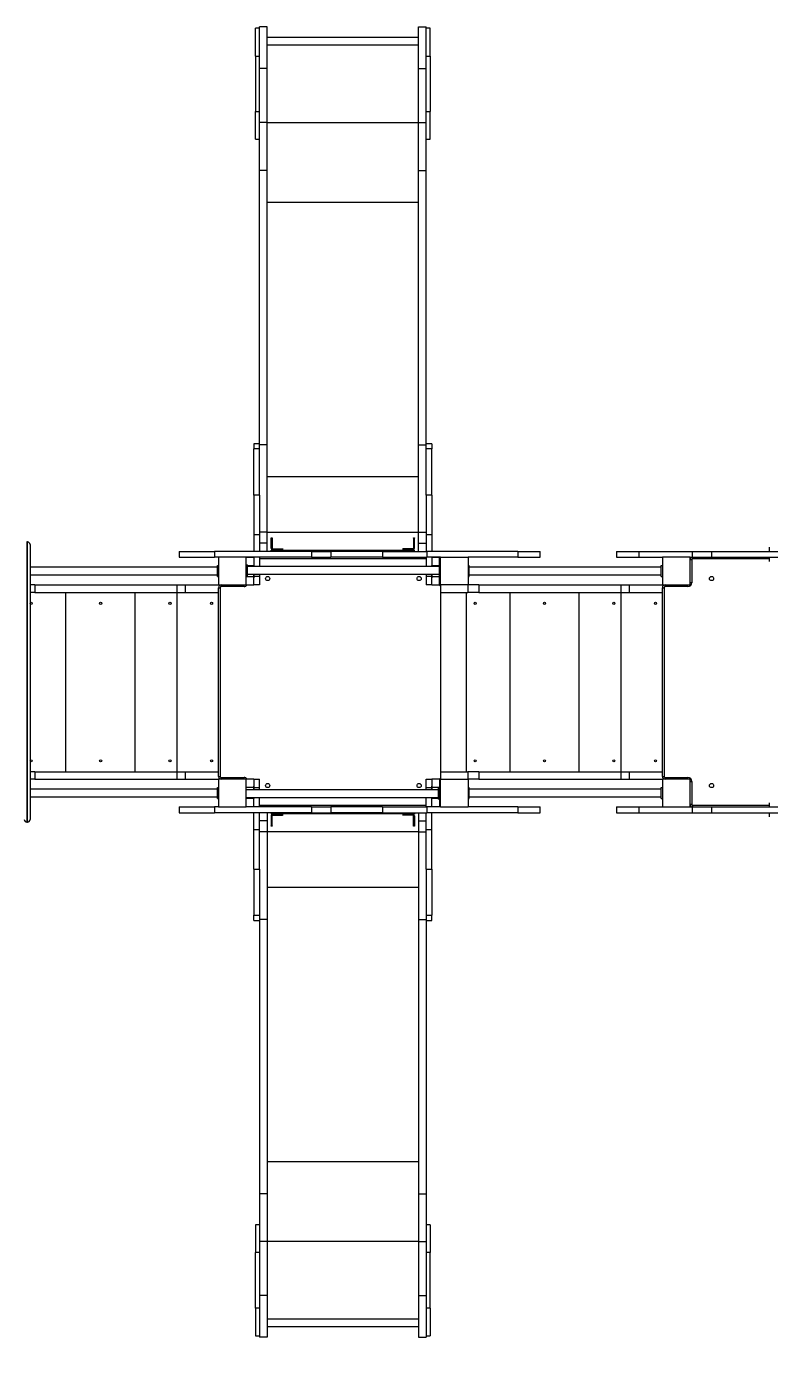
# Model space of a CAD drawing. Header units: millimetres. Extents: x -8327 to 9087, y -6583 to 5996.
# Drawn here: x 459 to 3134, y -2259 to 2589 of the extents above; entities that cross this region are included whole.
import ezdxf

# ---------------------------------------------------------------- set-up
doc = ezdxf.new("R2010")
doc.units = ezdxf.units.MM
for name, color, linetype in [('DIKOM_ОБЪЕКТ', 7, 'Continuous'), ('DIKOM_РАЗМЕР_ЗОНА', 7, 'Continuous'), ('DIKOM_РАЗМЕР_ОБЪЕКТА', 7, 'Continuous')]:
    doc.layers.add(name, color=color, linetype=linetype)
doc.styles.add('style1', font='arial.ttf', dxfattribs={"width": 0.8})
doc.dimstyles.new('1-50', dxfattribs={"dimtxt": 300, "dimasz": 200, "dimexe": 100, "dimexo": 0, "dimgap": 100, "dimtad": 1, "dimtxsty": 'style1', "dimcen": 200, "dimclrd": 7, "dimclre": 7, "dimclrt": 7, "dimadec": 1, "dimazin": 2, "dimtfac": 1, "dimtmove": 0, "dimatfit": 2, "dimfxl": 0, "dimlwd": 25, "dimlwe": 18, "dimarcsym": 0})

# ---------------------------------------------------------------- blocks, each defined once
blk = doc.blocks.new('*D9')
at = {"layer": 'Defpoints', "color": 0, "transparency": 16777216}
for p in [(7087.4, 843.9), (-4957.6, 227.9), (7087.4, -4838.6)]:
    blk.add_point(p, dxfattribs=at)
at = {"layer": 'DIKOM_РАЗМЕР_ОБЪЕКТА', "color": 7, "lineweight": 18, "transparency": 16777216}
for p, q in [((7087.4, 843.9), (7087.4, -4938.6)), ((-4957.6, 227.9), (-4957.6, -4938.6))]:
    blk.add_line(p, q, dxfattribs=at)
at = {"layer": 'DIKOM_РАЗМЕР_ОБЪЕКТА', "color": 7, "lineweight": 25, "transparency": 16777216}
blk.add_line((-4757.6, -4838.6), (6887.4, -4838.6), dxfattribs=at)
at = {"layer": 'DIKOM_РАЗМЕР_ОБЪЕКТА', "color": 7, "transparency": 16777216}
for points in [[(-4757.6, -4805.3), (-4757.6, -4872), (-4957.6, -4838.6)], [(6887.4, -4805.3), (6887.4, -4872), (7087.4, -4838.6)]]:
    blk.add_solid(points, dxfattribs=at)
at = {"layer": 'DIKOM_РАЗМЕР_ОБЪЕКТА', "color": 7, "transparency": 16777216, "insert": (4098.9, -4585.5), "char_height": 300, "attachment_point": 5, "style": 'style1'}
blk.add_mtext('12040', dxfattribs=at)
blk = doc.blocks.new('*D12')
at = {"layer": 'Defpoints', "color": 0, "transparency": 16777216}
for p in [(-6501.6, 227.9), (9087.4, 227.9), (9087.4, -6483.3)]:
    blk.add_point(p, dxfattribs=at)
at = {"layer": 'DIKOM_РАЗМЕР_ЗОНА', "color": 7, "lineweight": 18, "transparency": 16777216}
for p, q in [((-6501.6, 227.9), (-6501.6, -6583.3)), ((9087.4, 227.9), (9087.4, -6583.3))]:
    blk.add_line(p, q, dxfattribs=at)
at = {"layer": 'DIKOM_РАЗМЕР_ЗОНА', "color": 7, "lineweight": 25, "transparency": 16777216}
blk.add_line((-6301.6, -6483.3), (8887.4, -6483.3), dxfattribs=at)
at = {"layer": 'DIKOM_РАЗМЕР_ЗОНА', "color": 7, "transparency": 16777216}
for points in [[(-6301.6, -6450), (-6301.6, -6516.6), (-6501.6, -6483.3)], [(8887.4, -6450), (8887.4, -6516.6), (9087.4, -6483.3)]]:
    blk.add_solid(points, dxfattribs=at)
at = {"layer": 'DIKOM_РАЗМЕР_ЗОНА', "color": 7, "transparency": 16777216, "insert": (2981.2, -6230.1), "char_height": 300, "attachment_point": 5, "style": 'style1'}
blk.add_mtext('15500', dxfattribs=at)

msp = doc.modelspace()

# ---------------------------------------------------------------- linework, layer by layer
at = {"layer": 'DIKOM_ОБЪЕКТ', "color": 7, "linetype": 'Continuous', "lineweight": 15}
for p, q in [((1297.961, 2584.037), (1282.961, 2584.037)), ((1282.961, 2484.035), (1282.961, 2584.037)), ((1324.961, 2589.037), (1297.961, 2589.037)), ((1297.961, 2589.035), (1297.961, 2589.037)), ((1324.961, 2589.035), (1297.961, 2589.035)), ((1297.961, 2439.033), (1297.961, 2589.035)), ((1324.961, 2589.035), (1324.961, 2589.037)), ((1324.961, 2439.033), (1324.961, 2589.035)), ((1870.961, 2589.037), (1897.961, 2589.037)), ((1870.961, 2589.035), (1870.961, 2589.037)), ((1870.961, 2589.035), (1897.961, 2589.035)), ((1870.961, 2439.033), (1870.961, 2589.035)), ((1897.961, 2589.035), (1897.961, 2589.037)), ((1897.961, 2439.033), (1897.961, 2589.035)), ((1912.961, 2584.037), (1897.961, 2584.037)), ((1912.961, 2484.035), (1912.961, 2584.037)), ((1870.961, 2551.037), (1324.961, 2551.037)), ((1324.961, 2524.037), (1870.961, 2524.037)), ((1282.961, 2484.035), (1297.961, 2484.035)), ((1282.961, 2484.035), (1282.961, 2284.035)), ((1897.961, 2484.035), (1912.961, 2484.035)), ((1912.961, 2484.035), (1912.961, 2284.035)), ((1324.961, 2439.033), (1297.961, 2439.033)), ((1297.961, 2244.032), (1297.961, 2439.033)), ((1324.961, 2244.032), (1324.961, 2439.033)), ((1870.961, 2439.033), (1897.961, 2439.033)), ((1870.961, 2244.032), (1870.961, 2439.033)), ((1897.961, 2244.032), (1897.961, 2439.033)), ((1282.961, 2284.035), (1297.961, 2284.035)), ((1282.961, 2184.037), (1282.961, 2284.035)), ((1897.961, 2284.035), (1912.961, 2284.035)), ((1912.961, 2184.037), (1912.961, 2284.035)), ((1324.961, 2244.032), (1297.961, 2244.032)), ((1297.961, 2071.958), (1297.961, 2244.032)), ((1324.961, 2244.037), (1870.961, 2244.037)), ((1324.961, 2071.958), (1324.961, 2244.032)), ((1870.961, 2244.032), (1897.961, 2244.032)), ((1870.961, 2071.958), (1870.961, 2244.032)), ((1897.961, 2071.958), (1897.961, 2244.032)), ((1282.961, 2184.037), (1297.961, 2184.037)), ((1897.961, 2184.037), (1912.961, 2184.037)), ((1324.961, 2071.958), (1297.961, 2071.958)), ((1297.961, 1083.175), (1297.961, 2071.958)), ((1324.961, 1083.175), (1324.961, 2071.958)), ((1870.961, 2071.958), (1897.961, 2071.958)), ((1870.961, 1083.175), (1870.961, 2071.958)), ((1897.961, 1083.175), (1897.961, 2071.958)), ((1324.961, 1957.246), (1870.961, 1957.246)), ((1297.961, 1086.835), (1276.961, 1086.835)), ((1276.961, 1086.835), (1276.961, 1067.973)), ((1297.961, 1067.973), (1276.961, 1067.973)), ((1276.961, 901.83), (1276.961, 1067.973)), ((1324.961, 1083.175), (1297.961, 1083.175)), ((1297.961, 1067.478), (1297.961, 1083.175)), ((1297.961, 901.83), (1297.961, 1067.478)), ((1324.961, 768.102), (1324.961, 1083.175)), ((1870.961, 1083.175), (1897.961, 1083.175)), ((1870.961, 768.102), (1870.961, 1083.175)), ((1918.961, 1086.835), (1897.961, 1086.835)), ((1897.961, 1067.478), (1897.961, 1083.175)), ((1918.961, 1067.973), (1897.961, 1067.973)), ((1897.961, 901.83), (1897.961, 1067.478)), ((1918.961, 1086.835), (1918.961, 1067.973)), ((1918.961, 901.83), (1918.961, 1067.973)), ((1324.961, 968.463), (1870.961, 968.463)), ((1297.961, 901.83), (1276.961, 901.83)), ((1276.961, 901.83), (1276.961, 759.079)), ((1297.961, 901.83), (1297.961, 759.079)), ((1918.961, 901.83), (1897.961, 901.83)), ((1897.961, 901.83), (1897.961, 759.079)), ((1918.961, 901.83), (1918.961, 759.079)), ((461.461, 732.841), (459.461, 732.841)), ((459.461, 732.841), (459.461, 732.834)), ((459.461, 732.834), (459.461, -276.977)), ((459.461, 732.834), (461.461, 732.834)), ((461.461, 732.834), (461.461, 732.841)), ((461.461, -276.977), (461.461, 732.834)), ((1297.961, 759.079), (1276.961, 759.079)), ((1276.961, 759.079), (1276.961, 698.928)), ((1324.961, 768.102), (1297.961, 768.102)), ((1297.961, 759.079), (1297.961, 698.928)), ((1324.961, 728.282), (1297.961, 728.282)), ((1324.961, 728.282), (1324.961, 768.102)), ((1324.961, 767.963), (1870.961, 767.963)), ((1324.961, 767.961), (1870.961, 767.961)), ((1324.961, 698.828), (1324.961, 728.282)), ((1339.961, 745.963), (1339.961, 747.815)), ((1342.961, 745.963), (1339.961, 745.963)), ((1339.961, 709.963), (1339.961, 745.963)), ((1342.961, 747.815), (1342.961, 745.963)), ((1342.961, 745.963), (1342.961, 709.963)), ((1852.961, 745.963), (1852.961, 747.815)), ((1855.961, 745.963), (1852.961, 745.963)), ((1852.961, 745.963), (1852.961, 709.963)), ((1855.961, 747.815), (1855.961, 745.963)), ((1855.961, 709.963), (1855.961, 745.963)), ((1870.961, 768.102), (1897.961, 768.102)), ((1870.961, 728.282), (1870.961, 768.102)), ((1870.961, 728.282), (1897.961, 728.282)), ((1870.961, 698.928), (1870.961, 728.282)), ((1918.961, 759.079), (1897.961, 759.079)), ((1897.961, 759.079), (1897.961, 698.928)), ((1918.961, 759.079), (1918.961, 698.928)), ((470.961, 723.341), (470.961, 723.335)), ((470.961, 723.335), (470.961, -267.478)), ((1008.809, 698.928), (1008.809, 677.929)), ((1008.809, 698.928), (1135.753, 698.928)), ((1135.753, 698.928), (1135.753, 677.929)), ((1485.078, 698.928), (1135.753, 698.928)), ((1339.961, 702.963), (1339.961, 703.558)), ((1339.961, 702.963), (1855.961, 702.963)), ((1339.961, 698.928), (1339.961, 702.963)), ((1344.961, 707.963), (1380.961, 707.963)), ((1380.961, 704.963), (1344.961, 704.963)), ((1380.961, 704.963), (1380.961, 707.963)), ((1380.961, 707.963), (1382.812, 707.963)), ((1485.078, 698.928), (1485.078, 677.929)), ((1485.078, 698.928), (1554.563, 698.928)), ((1554.563, 698.928), (1554.563, 677.929)), ((1741.592, 698.928), (1554.563, 698.928)), ((1741.592, 698.928), (1741.592, 677.929)), ((1741.592, 698.928), (1901.177, 698.928)), ((1813.109, 707.963), (1814.961, 707.963)), ((1814.961, 707.963), (1814.961, 704.963)), ((1850.961, 707.963), (1814.961, 707.963)), ((1814.961, 704.963), (1850.961, 704.963)), ((1855.961, 702.963), (1855.961, 703.558)), ((1855.961, 698.928), (1855.961, 702.963)), ((1901.177, 698.928), (1901.177, 677.929)), ((2229.2, 698.928), (1901.177, 698.928)), ((2229.2, 698.928), (2229.2, 677.929)), ((2229.2, 698.928), (2309, 698.928)), ((2309, 677.929), (2309, 698.928)), ((2584.595, 698.928), (2584.595, 677.929)), ((2584.595, 698.928), (2664.796, 698.928)), ((2664.796, 698.928), (2664.796, 677.929)), ((2664.796, 698.928), (2857.282, 698.928)), ((2857.282, 698.928), (2857.282, 677.929)), ((2857.282, 698.928), (2926.645, 698.928)), ((2926.645, 698.928), (2926.645, 677.929)), ((2926.645, 698.928), (3222.115, 698.928)), ((3134.389, 713.928), (3134.389, 698.928)), ((1145.961, 641.428), (470.961, 641.428)), ((1008.809, 677.929), (1135.753, 677.929)), ((1149.961, 677.929), (1135.753, 677.929)), ((1145.961, 647.928), (1149.961, 647.928)), ((1145.961, 607.928), (1145.961, 647.928)), ((1249.961, 677.929), (1149.961, 677.929)), ((1149.961, 677.929), (1149.961, 577.928)), ((1485.078, 677.929), (1249.961, 677.929)), ((1249.961, 577.928), (1249.961, 677.929)), ((1249.961, 677.926), (1276.961, 677.926)), ((1249.961, 650.346), (1253.961, 650.346)), ((1249.961, 650.344), (1253.961, 650.344)), ((1253.961, 650.344), (1253.961, 650.346)), ((1253.961, 610.344), (1253.961, 650.344)), ((1253.961, 647.925), (1276.961, 647.925)), ((1945.961, 643.845), (1253.961, 643.845)), ((1276.961, 677.929), (1276.961, 643.845)), ((1276.961, 643.845), (1276.961, 647.925)), ((1297.961, 677.929), (1297.961, 643.845)), ((1897.961, 671.928), (1297.961, 671.928)), ((1485.078, 677.929), (1554.563, 677.929)), ((1741.592, 677.929), (1554.563, 677.929)), ((1741.592, 677.929), (1901.177, 677.929)), ((1897.961, 677.929), (1897.961, 643.845)), ((1949.961, 677.929), (1901.177, 677.929)), ((1918.961, 677.929), (1918.961, 643.845)), ((1918.961, 677.926), (1945.961, 677.926)), ((1918.961, 647.925), (1945.961, 647.925)), ((1918.961, 643.845), (1918.961, 647.925)), ((1945.961, 677.929), (1945.961, 677.926)), ((1945.961, 650.344), (1945.961, 677.926)), ((1945.961, 667.928), (1949.961, 667.928)), ((1945.961, 650.346), (1949.961, 650.346)), ((1945.961, 650.344), (1945.961, 650.346)), ((1945.961, 610.344), (1945.961, 650.344)), ((1945.961, 650.344), (1949.961, 650.344)), ((1949.961, 677.929), (2049.961, 677.929)), ((1949.961, 577.928), (1949.961, 677.929)), ((2049.961, 677.929), (2049.961, 577.928)), ((2229.2, 677.929), (2049.961, 677.929)), ((2049.961, 647.928), (2053.961, 647.928)), ((2053.961, 607.928), (2053.961, 647.928)), ((2745.961, 641.428), (2053.961, 641.428)), ((2229.2, 677.929), (2309, 677.929)), ((2584.595, 677.929), (2664.796, 677.929)), ((2664.796, 677.929), (2749.961, 677.929)), ((2745.961, 607.928), (2745.961, 647.928)), ((2745.961, 647.928), (2749.961, 647.928)), ((2749.961, 677.929), (2749.961, 577.928)), ((2849.961, 677.929), (2749.961, 677.929)), ((2849.961, 677.929), (2857.282, 677.929)), ((2849.961, 577.928), (2849.961, 677.929)), ((2855.961, 667.928), (2849.961, 667.928)), ((2855.961, 667.928), (2855.961, 585.929)), ((2857.282, 677.929), (2926.645, 677.929)), ((2859.961, 671.928), (2859.961, 677.929)), ((3134.389, 671.928), (2859.961, 671.928)), ((2926.645, 677.929), (3222.115, 677.929)), ((3134.389, 677.929), (3134.389, 662.928)), ((470.961, 614.428), (1145.961, 614.428)), ((1145.961, 607.928), (1149.961, 607.928)), ((1249.961, 610.344), (1253.961, 610.344)), ((1249.961, 607.928), (1276.961, 607.928)), ((1253.961, 616.845), (1945.961, 616.845)), ((1276.961, 607.928), (1276.961, 616.845)), ((1276.961, 616.845), (1276.961, 607.928)), ((1276.961, 577.928), (1276.961, 607.928)), ((1297.961, 607.928), (1276.961, 607.928)), ((1276.961, 607.928), (1276.961, 603.708)), ((1297.961, 616.845), (1297.961, 607.928)), ((1297.961, 607.928), (1297.961, 577.929)), ((1897.961, 616.845), (1897.961, 607.928)), ((1918.961, 607.928), (1897.961, 607.928)), ((1897.961, 607.928), (1897.961, 577.929)), ((1918.961, 607.928), (1918.961, 616.845)), ((1918.961, 616.845), (1918.961, 607.928)), ((1918.961, 607.928), (1945.961, 607.928)), ((1918.961, 577.928), (1918.961, 607.928)), ((1918.961, 607.928), (1918.961, 603.708)), ((1945.961, 610.344), (1949.961, 610.344)), ((1945.961, 607.928), (1945.961, 610.344)), ((1945.961, 577.928), (1945.961, 607.928)), ((1945.961, 585.929), (1949.961, 585.929)), ((2049.961, 607.928), (2053.961, 607.928)), ((2053.961, 614.428), (2745.961, 614.428)), ((2745.961, 607.928), (2749.961, 607.928)), ((2855.961, 585.929), (2849.961, 585.929)), ((487.71, 577.928), (470.961, 577.928)), ((487.71, 550.928), (470.961, 550.928)), ((487.71, 577.928), (487.71, 550.928)), ((487.71, 577.928), (999.961, 577.928)), ((487.71, 550.928), (999.961, 550.928)), ((599.961, -95.072), (599.961, 550.928)), ((849.961, -95.072), (849.961, 550.928)), ((999.961, 577.928), (999.961, 550.928)), ((999.961, 577.928), (1029.961, 577.928)), ((999.961, 550.928), (999.961, -95.072)), ((999.961, 550.928), (1029.961, 550.928)), ((1029.961, 577.928), (1029.961, 550.928)), ((1029.961, 577.928), (1149.961, 577.928)), ((1029.961, 550.928), (1149.961, 550.928)), ((1149.961, 577.928), (1249.961, 577.928)), ((1149.961, 567.928), (1155.961, 567.928)), ((1149.961, -112.072), (1149.961, 567.928)), ((1155.961, 567.928), (1155.961, -112.072)), ((1159.961, 571.929), (1159.961, 577.928)), ((1241.961, 571.929), (1159.961, 571.929)), ((1241.961, 571.929), (1241.961, 577.928)), ((1249.961, 577.928), (1276.961, 577.928)), ((1297.961, 577.929), (1276.961, 577.929)), ((1918.961, 577.929), (1897.961, 577.929)), ((1918.961, 577.928), (1945.961, 577.928)), ((2049.961, 577.928), (1949.961, 577.928)), ((1949.961, 577.928), (1949.961, 550.928)), ((1949.961, 550.928), (1949.961, -95.072)), ((1949.961, 550.928), (2048.71, 550.928)), ((2043.961, -95.072), (2043.961, 550.928)), ((2048.71, 577.928), (2048.71, 550.928)), ((2087.71, 550.928), (2048.71, 550.928)), ((2087.71, 577.928), (2049.961, 577.928)), ((2087.71, 577.928), (2087.71, 550.928)), ((2087.71, 577.928), (2599.961, 577.928)), ((2087.71, 550.928), (2599.961, 550.928)), ((2199.961, 550.928), (2199.961, -95.072)), ((2449.961, -95.072), (2449.961, 550.928)), ((2599.961, 577.928), (2599.961, 550.928)), ((2599.961, 577.928), (2629.961, 577.928)), ((2599.961, 550.928), (2599.961, -95.072)), ((2599.961, 550.928), (2629.961, 550.928)), ((2629.961, 577.928), (2629.961, 550.928)), ((2629.961, 577.928), (2749.961, 577.928)), ((2629.961, 550.928), (2749.961, 550.928)), ((2749.961, 577.928), (2849.961, 577.928)), ((2749.961, -112.072), (2749.961, 567.928)), ((2749.961, 567.928), (2755.961, 567.928)), ((2755.961, 567.928), (2755.961, -112.072)), ((2759.961, 571.929), (2759.961, 577.928)), ((2841.961, 571.929), (2759.961, 571.929)), ((2841.961, 571.929), (2841.961, 577.928)), ((487.71, -95.072), (470.961, -95.072)), ((487.71, -95.072), (487.71, -122.072)), ((487.71, -95.072), (999.961, -95.072)), ((999.961, -95.072), (999.961, -122.072)), ((999.961, -95.072), (1029.961, -95.072)), ((1029.961, -95.072), (1029.961, -122.072)), ((1029.961, -95.072), (1149.961, -95.072)), ((1949.961, -95.072), (1949.961, -122.072)), ((1949.961, -95.072), (2048.71, -95.072)), ((2048.71, -95.072), (2048.71, -122.072)), ((2087.71, -95.072), (2048.71, -95.072)), ((2087.71, -95.072), (2087.71, -122.072)), ((2087.71, -95.072), (2599.961, -95.072)), ((2599.961, -95.072), (2599.961, -122.072)), ((2599.961, -95.072), (2629.961, -95.072)), ((2629.961, -95.072), (2629.961, -122.072)), ((2629.961, -95.072), (2749.961, -95.072)), ((487.71, -122.072), (470.961, -122.072)), ((487.71, -122.072), (999.961, -122.072)), ((999.961, -122.072), (1029.961, -122.072)), ((1029.961, -122.072), (1149.961, -122.072)), ((1149.961, -112.072), (1155.961, -112.072)), ((1149.961, -122.072), (1149.961, -222.072)), ((1249.961, -122.072), (1149.961, -122.072)), ((1159.961, -116.072), (1241.961, -116.072)), ((1159.961, -122.072), (1159.961, -116.072)), ((1241.961, -122.072), (1241.961, -116.072)), ((1276.961, -122.065), (1249.961, -122.065)), ((1249.961, -122.072), (1249.961, -122.065)), ((1249.961, -222.072), (1249.961, -122.072)), ((1276.961, -122.074), (1249.961, -122.074)), ((1276.961, -122.074), (1276.961, -122.065)), ((1276.961, -122.065), (1297.961, -122.065)), ((1276.961, -122.074), (1276.961, -152.074)), ((1276.961, -122.075), (1297.961, -122.075)), ((1297.961, -122.075), (1297.961, -122.065)), ((1297.961, -152.075), (1297.961, -122.075)), ((1897.961, -122.065), (1918.961, -122.065)), ((1897.961, -122.075), (1897.961, -122.065)), ((1897.961, -122.075), (1918.961, -122.075)), ((1897.961, -152.075), (1897.961, -122.075)), ((1945.961, -122.065), (1918.961, -122.065)), ((1918.961, -122.074), (1918.961, -122.065)), ((1945.961, -122.074), (1918.961, -122.074)), ((1918.961, -122.074), (1918.961, -152.074)), ((1945.961, -122.074), (1945.961, -122.065)), ((1945.961, -122.074), (1945.961, -152.074)), ((1949.961, -130.072), (1945.961, -130.072)), ((1949.961, -222.072), (1949.961, -122.072)), ((1949.961, -122.072), (2049.961, -122.072)), ((2049.961, -122.072), (2049.961, -222.072)), ((2087.71, -122.072), (2049.961, -122.072)), ((2087.71, -122.072), (2599.961, -122.072)), ((2599.961, -122.072), (2629.961, -122.072)), ((2629.961, -122.072), (2749.961, -122.072)), ((2749.961, -112.072), (2755.961, -112.072)), ((2749.961, -122.072), (2749.961, -222.072)), ((2849.961, -122.072), (2749.961, -122.072)), ((2759.961, -116.072), (2841.961, -116.072)), ((2759.961, -122.072), (2759.961, -116.072)), ((2841.961, -122.072), (2841.961, -116.072)), ((2849.961, -222.072), (2849.961, -122.072)), ((2849.961, -130.072), (2855.961, -130.072)), ((2855.961, -130.072), (2855.961, -212.072)), ((1145.961, -158.572), (470.961, -158.572)), ((470.961, -185.572), (1145.961, -185.572)), ((1145.961, -192.072), (1145.961, -152.072)), ((1145.961, -152.072), (1149.961, -152.072)), ((1145.961, -192.072), (1149.961, -192.072)), ((1276.961, -152.074), (1249.961, -152.074)), ((1941.961, -160.993), (1249.961, -160.993)), ((1249.961, -187.993), (1941.961, -187.993)), ((1276.961, -192.071), (1249.961, -192.071)), ((1276.961, -152.075), (1276.961, -147.854)), ((1276.961, -152.074), (1276.961, -160.993)), ((1276.961, -152.075), (1297.961, -152.075)), ((1276.961, -160.993), (1276.961, -152.075)), ((1276.961, -187.993), (1276.961, -192.071)), ((1276.961, -222.072), (1276.961, -187.993)), ((1297.961, -160.993), (1297.961, -152.075)), ((1297.961, -222.072), (1297.961, -187.993)), ((1897.961, -152.075), (1918.961, -152.075)), ((1897.961, -160.993), (1897.961, -152.075)), ((1897.961, -222.072), (1897.961, -187.993)), ((1918.961, -152.075), (1918.961, -147.854)), ((1945.961, -152.074), (1918.961, -152.074)), ((1918.961, -152.074), (1918.961, -160.993)), ((1918.961, -160.993), (1918.961, -152.075)), ((1918.961, -187.993), (1918.961, -192.071)), ((1918.961, -222.072), (1918.961, -187.993)), ((1941.961, -192.071), (1918.961, -192.071)), ((1945.961, -154.493), (1941.961, -154.493)), ((1941.961, -154.493), (1941.961, -194.493)), ((1945.961, -152.074), (1945.961, -154.493)), ((1945.961, -154.493), (1945.961, -194.493)), ((2049.961, -152.072), (2053.961, -152.072)), ((2049.961, -192.072), (2053.961, -192.072)), ((2053.961, -192.072), (2053.961, -152.072)), ((2745.961, -158.572), (2053.961, -158.572)), ((2053.961, -185.572), (2745.961, -185.572)), ((2745.961, -152.072), (2749.961, -152.072)), ((2745.961, -192.072), (2745.961, -152.072)), ((2745.961, -192.072), (2749.961, -192.072)), ((1008.809, -222.072), (1008.809, -243.072)), ((1008.809, -222.072), (1135.753, -222.072)), ((1135.753, -222.072), (1135.753, -243.072)), ((1149.961, -222.072), (1135.753, -222.072)), ((1149.961, -222.072), (1249.961, -222.072)), ((1485.078, -222.072), (1249.961, -222.072)), ((1297.961, -216.072), (1897.961, -216.072)), ((1485.078, -222.072), (1485.078, -243.072)), ((1485.078, -222.072), (1554.563, -222.072)), ((1554.563, -222.072), (1554.563, -243.072)), ((1741.592, -222.072), (1554.563, -222.072)), ((1741.592, -222.072), (1741.592, -243.072)), ((1741.592, -222.072), (1901.177, -222.072)), ((1901.177, -222.072), (1901.177, -243.072)), ((1949.961, -222.072), (1901.177, -222.072)), ((1945.961, -194.493), (1941.961, -194.493)), ((1945.961, -194.493), (1941.961, -194.493)), ((1941.961, -194.493), (1941.961, -194.493)), ((1945.961, -194.493), (1945.961, -194.493)), ((1945.961, -194.493), (1945.961, -222.072)), ((1949.961, -212.072), (1945.961, -212.072)), ((1949.961, -222.072), (2049.961, -222.072)), ((2229.2, -222.072), (2049.961, -222.072)), ((2229.2, -222.072), (2229.2, -243.072)), ((2229.2, -222.072), (2309, -222.072)), ((2309, -243.072), (2309, -222.072)), ((2584.595, -222.072), (2584.595, -243.072)), ((2584.595, -222.072), (2664.796, -222.072)), ((2664.796, -222.072), (2664.796, -243.072)), ((2664.796, -222.072), (2749.961, -222.072)), ((2749.961, -222.072), (2849.961, -222.072)), ((2849.961, -212.072), (2855.961, -212.072)), ((2849.961, -222.072), (2857.282, -222.072)), ((2857.282, -222.072), (2857.282, -243.072)), ((2857.282, -222.072), (2926.645, -222.072)), ((2859.961, -222.072), (2859.961, -216.072)), ((2859.961, -216.072), (3134.389, -216.072)), ((2926.645, -222.072), (2926.645, -243.072)), ((2926.645, -222.072), (3222.115, -222.072)), ((3134.389, -207.072), (3134.389, -222.072)), ((459.461, -276.977), (461.461, -276.977)), ((459.461, -276.977), (459.461, -276.984)), ((459.461, -276.984), (461.461, -276.984)), ((461.461, -276.984), (461.461, -276.977)), ((470.961, -267.478), (470.961, -267.484)), ((1008.809, -243.072), (1135.753, -243.072)), ((1485.078, -243.072), (1135.753, -243.072)), ((1276.961, -303.226), (1276.961, -243.072)), ((1297.961, -303.226), (1297.961, -243.072)), ((1324.961, -272.421), (1297.961, -272.421)), ((1324.961, -242.972), (1324.961, -272.421)), ((1324.961, -272.421), (1324.961, -312.242)), ((1339.961, -243.072), (1339.961, -247.099)), ((1855.961, -247.099), (1339.961, -247.099)), ((1339.961, -247.099), (1339.961, -247.694)), ((1339.961, -254.099), (1339.961, -290.099)), ((1339.961, -290.099), (1342.961, -290.099)), ((1339.961, -291.951), (1339.961, -290.099)), ((1342.961, -290.099), (1342.961, -254.099)), ((1342.961, -290.099), (1342.961, -291.951)), ((1380.961, -249.099), (1344.961, -249.099)), ((1344.961, -252.099), (1380.961, -252.099)), ((1380.961, -252.099), (1380.961, -249.099)), ((1380.961, -249.099), (1382.812, -249.099)), ((1382.812, -252.099), (1380.961, -252.099)), ((1485.078, -243.072), (1554.563, -243.072)), ((1741.592, -243.072), (1554.563, -243.072)), ((1741.592, -243.072), (1901.177, -243.072)), ((1813.109, -249.099), (1814.961, -249.099)), ((1814.961, -252.099), (1813.109, -252.099)), ((1814.961, -249.099), (1814.961, -252.099)), ((1814.961, -249.099), (1850.961, -249.099)), ((1850.961, -252.099), (1814.961, -252.099)), ((1852.961, -290.099), (1852.961, -254.099)), ((1852.961, -290.099), (1855.961, -290.099)), ((1852.961, -291.951), (1852.961, -290.099)), ((1855.961, -243.072), (1855.961, -247.099)), ((1855.961, -247.099), (1855.961, -247.694)), ((1855.961, -254.099), (1855.961, -290.099)), ((1855.961, -290.099), (1855.961, -291.951)), ((1870.961, -243.072), (1870.961, -272.421)), ((1870.961, -272.421), (1897.961, -272.421)), ((1870.961, -272.421), (1870.961, -312.242)), ((1897.961, -303.226), (1897.961, -243.072)), ((2229.2, -243.072), (1901.177, -243.072)), ((1918.961, -303.226), (1918.961, -243.072)), ((2229.2, -243.072), (2309, -243.072)), ((2584.595, -243.072), (2664.796, -243.072)), ((2664.796, -243.072), (2857.282, -243.072)), ((2857.282, -243.072), (2926.645, -243.072)), ((2926.645, -243.072), (3222.115, -243.072)), ((3134.389, -243.072), (3134.389, -258.072)), ((1276.961, -303.226), (1297.961, -303.226)), ((1276.961, -445.975), (1276.961, -303.226)), ((1297.961, -445.975), (1297.961, -303.226)), ((1324.961, -312.242), (1297.961, -312.242)), ((1870.961, -312.097), (1324.961, -312.097)), ((1870.961, -312.099), (1324.961, -312.099)), ((1324.961, -312.242), (1324.961, -627.313)), ((1870.961, -312.242), (1897.961, -312.242)), ((1870.961, -312.242), (1870.961, -627.313)), ((1897.961, -303.226), (1918.961, -303.226)), ((1897.961, -445.975), (1897.961, -303.226)), ((1918.961, -445.975), (1918.961, -303.226)), ((1276.961, -445.975), (1297.961, -445.975)), ((1276.961, -445.975), (1276.961, -612.111)), ((1297.961, -445.975), (1297.961, -611.616)), ((1897.961, -445.975), (1918.961, -445.975)), ((1897.961, -445.975), (1897.961, -611.616)), ((1918.961, -445.975), (1918.961, -612.111)), ((1870.961, -512.598), (1324.961, -512.598)), ((1276.961, -612.111), (1297.961, -612.111)), ((1276.961, -630.972), (1276.961, -612.111)), ((1297.961, -611.616), (1297.961, -627.313)), ((1324.961, -627.313), (1297.961, -627.313)), ((1297.961, -627.313), (1297.961, -1616.085)), ((1324.961, -627.313), (1324.961, -1616.085)), ((1870.961, -627.313), (1897.961, -627.313)), ((1870.961, -627.313), (1870.961, -1616.085)), ((1897.961, -611.616), (1897.961, -627.313)), ((1897.961, -612.111), (1918.961, -612.111)), ((1897.961, -627.313), (1897.961, -1616.085)), ((1918.961, -630.972), (1918.961, -612.111)), ((1276.961, -630.972), (1297.961, -630.972)), ((1897.961, -630.972), (1918.961, -630.972)), ((1870.961, -1501.37), (1324.961, -1501.37)), ((1324.961, -1616.085), (1297.961, -1616.085)), ((1297.961, -1616.085), (1297.961, -1788.158)), ((1324.961, -1616.085), (1324.961, -1788.158)), ((1870.961, -1616.085), (1897.961, -1616.085)), ((1870.961, -1616.085), (1870.961, -1788.158)), ((1897.961, -1616.085), (1897.961, -1788.158)), ((1297.961, -1728.159), (1282.961, -1728.159)), ((1282.961, -1728.159), (1282.961, -1828.158)), ((1912.961, -1728.159), (1897.961, -1728.159)), ((1912.961, -1728.159), (1912.961, -1828.158)), ((1324.961, -1788.158), (1297.961, -1788.158)), ((1297.961, -1788.158), (1297.961, -1983.158)), ((1324.961, -1788.158), (1324.961, -1983.158)), ((1870.961, -1788.159), (1324.961, -1788.159)), ((1870.961, -1788.158), (1897.961, -1788.158)), ((1870.961, -1788.158), (1870.961, -1983.158)), ((1897.961, -1788.158), (1897.961, -1983.158)), ((1297.961, -1828.158), (1282.961, -1828.158)), ((1282.961, -2028.158), (1282.961, -1828.158)), ((1912.961, -1828.158), (1897.961, -1828.158)), ((1912.961, -2028.158), (1912.961, -1828.158)), ((1324.961, -1983.158), (1297.961, -1983.158)), ((1297.961, -1983.158), (1297.961, -2133.158)), ((1324.961, -1983.158), (1324.961, -2133.158)), ((1870.961, -1983.158), (1897.961, -1983.158)), ((1870.961, -1983.158), (1870.961, -2133.158)), ((1897.961, -1983.158), (1897.961, -2133.158)), ((1297.961, -2028.158), (1282.961, -2028.158)), ((1282.961, -2028.158), (1282.961, -2128.159)), ((1912.961, -2028.158), (1897.961, -2028.158)), ((1912.961, -2028.158), (1912.961, -2128.159)), ((1870.961, -2068.159), (1324.961, -2068.159)), ((1282.961, -2128.159), (1297.961, -2128.159)), ((1324.961, -2095.159), (1870.961, -2095.159)), ((1897.961, -2128.159), (1912.961, -2128.159)), ((1324.961, -2133.158), (1297.961, -2133.158)), ((1297.961, -2133.158), (1297.961, -2133.159)), ((1324.961, -2133.159), (1297.961, -2133.159)), ((1324.961, -2133.158), (1324.961, -2133.159)), ((1870.961, -2133.158), (1897.961, -2133.158)), ((1870.961, -2133.158), (1870.961, -2133.159)), ((1870.961, -2133.159), (1897.961, -2133.159)), ((1897.961, -2133.158), (1897.961, -2133.159))]:
    msp.add_line(p, q, dxfattribs=at)
at = {"layer": 'DIKOM_ОБЪЕКТ', "color": 7, "linetype": 'Continuous', "lineweight": 15, "flags": 128}
for points in [[(1382.812, 704.963), (1382.059, 704.963), (1380.961, 704.963)], [(1814.961, 704.963), (1813.862, 704.963), (1813.109, 704.963)]]:
    msp.add_lwpolyline(points, dxfattribs=at)
at = {"layer": 'DIKOM_ОБЪЕКТ', "color": 7, "linetype": 'Continuous', "lineweight": 15}
for centre, radius in [((1326.961, 600.928), 7.5), ((1872.961, 600.928), 7.5), ((2926.961, 600.928), 7.5), ((474.961, 511.928), 4), ((724.961, 511.928), 4), ((974.961, 511.928), 4), ((1124.961, 511.928), 4), ((2074.961, 511.928), 4), ((2324.961, 511.928), 4), ((2574.961, 511.928), 4), ((2724.961, 511.928), 4), ((474.961, -56.072), 4), ((724.961, -56.072), 4), ((974.961, -56.072), 4), ((1124.961, -56.072), 4), ((2074.961, -56.072), 4), ((2324.961, -56.072), 4), ((2574.961, -56.072), 4), ((2724.961, -56.072), 4), ((1326.961, -145.072), 7.5), ((1872.961, -145.072), 7.5), ((2926.961, -145.072), 7.5)]:
    msp.add_circle(centre, radius, dxfattribs=at)
for centre, radius, start, end in [((461.461, 723.341), 9.5, 0, 90), ((461.461, 723.334), 9.499, 0.005861, 90.005284), ((1344.961, 709.963), 5, 180, 270), ((1344.961, 709.963), 2, 180, 270), ((1850.961, 709.963), 2, 270, 0), ((1850.961, 709.963), 5, 270, 0), ((1939.961, 667.928), 10, 0, 53.130102), ((2859.961, 667.928), 10, 90, 180), ((2859.961, 667.928), 4, 90, 180), ((2841.961, 585.928), 14, 270, 0), ((1159.961, 567.928), 10, 90, 180), ((1159.961, 567.928), 4, 90, 180), ((1241.961, 585.928), 14, 270, 325.150095), ((1957.961, 585.928), 14, 211.002719, 235.150095), ((2759.961, 567.928), 10, 90, 180), ((2759.961, 567.928), 4, 90, 180), ((1159.961, -112.072), 10, 180, 270), ((1159.961, -112.072), 4, 180, 270), ((1241.961, -130.072), 14, 34.882128, 90), ((1957.961, -130.072), 14, 124.849905, 148.997281), ((2759.961, -112.072), 10, 180, 270), ((2759.961, -112.072), 4, 180, 270), ((2841.961, -130.072), 14, 0, 90), ((1939.961, -212.072), 10, 306.869898, 0), ((2859.961, -212.072), 10, 180, 270), ((2859.961, -212.072), 4, 180, 270), ((459.46, -267.478), 9.499, 180.005206, 270.005714), ((461.461, -267.477), 9.499, 269.995001, 359.994079), ((461.461, -267.484), 9.5, 270, 0), ((1344.961, -254.099), 5, 90, 180), ((1344.961, -254.099), 2, 90, 180), ((1850.961, -254.099), 5, 0, 90), ((1850.961, -254.099), 2, 0, 90)]:
    msp.add_arc(centre, radius, start, end, dxfattribs=at)

# ---------------------------------------------------------------- dimensions: what is measured, and where the dimension line sits
at = {"layer": 'DIKOM_РАЗМЕР_ЗОНА'}
dim = msp.add_linear_dim(base=(9087.366, -6483.303), p1=(-6501.585, 227.929), p2=(9087.366, 227.928), text='15500', dimstyle='1-50', dxfattribs=at)
dim.commit()
dim.dimension.update_dxf_attribs({"geometry": '*D12', "text_midpoint": (2981.198, -6483.303), "dimtype": 160})
at = {"layer": 'DIKOM_РАЗМЕР_ОБЪЕКТА'}
dim = msp.add_linear_dim(base=(7087.366, -4838.641), p1=(-4957.594, 227.929), p2=(7087.366, 843.902), text='12040', dimstyle='1-50', dxfattribs=at)
dim.commit()
dim.dimension.update_dxf_attribs({"geometry": '*D9', "text_midpoint": (4098.945, -4838.641), "dimtype": 160})

doc.saveas('drawing.dxf')
